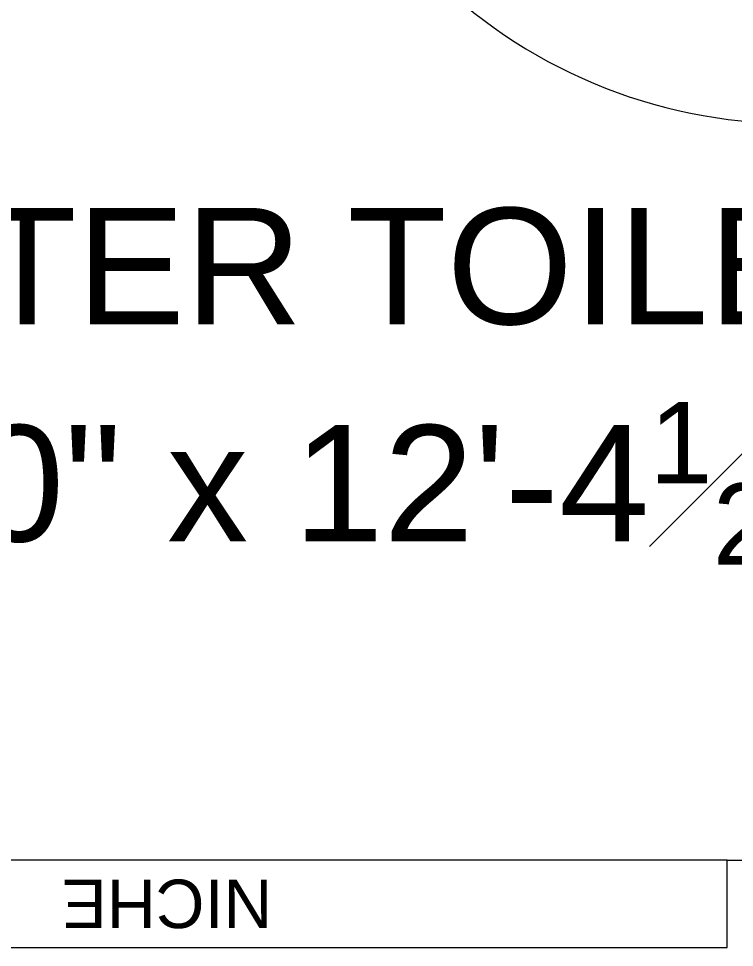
# Model space of a CAD drawing. Header units: inches. Extents: x 211391 to 214260, y -106888 to -102532.
# Drawn here: x 213246.11 to 213283.06, y -106736.4 to -106688.5 of the extents above; entities that cross this region are included whole.
import ezdxf

# ---------------------------------------------------------------- set-up
doc = ezdxf.new("R2010")
doc.units = ezdxf.units.IN
doc.header["$MEASUREMENT"] = 0
for name, color, linetype, lineweight in [('GLASS', 4, 'Continuous', 18), ('STONE', 1, 'Continuous', 18), ('TEXT', 3, 'Continuous', 9)]:
    doc.layers.add(name, color=color, linetype=linetype, lineweight=lineweight)
doc.styles.add('STYLE1', font='arial.ttf', dxfattribs={"height": 8})
doc.styles.add('style5', font='arial.ttf', dxfattribs={"height": 9})

msp = doc.modelspace()

# ---------------------------------------------------------------- linework, layer by layer
at = {"layer": 'GLASS', "ltscale": 10}
msp.add_arc((213286.05, -106667.4), 26.505, 178.9291, 270, dxfattribs=at)
at = {"layer": 'STONE'}
msp.add_line((213282.683, -106731.905), (213220.616, -106731.905), dxfattribs=at)
for points in [[(213282.683, -106736.405), (213282.683, -106731.905), (213290.238, -106731.905), (213290.238, -106722.755), (213293.388, -106722.755)], [(213220.616, -106736.405), (213282.683, -106736.405)]]:
    msp.add_lwpolyline(points, dxfattribs=at)

# ---------------------------------------------------------------- texts
at = {"layer": 'TEXT', "ltscale": 10, "insert": (213310.128, -106698.266), "char_height": 6, "attachment_point": 3, "style": 'STYLE1'}
msp.add_mtext_dynamic_manual_height_columns('\\A1;\\pxqc;MASTER TOILET\\P13\'-0" x 12\'-4{\\H0.7x;\\S1#2;}"', width=101.99422, gutter_width=35, heights=[0], dxfattribs=at)
at = {"layer": 'TEXT', "insert": (213253.773, -106735.406), "char_height": 2.5, "width": 19.60533, "attachment_point": 2, "rotation": 180, "style": 'style5'}
msp.add_mtext('\\A1;NICHE', dxfattribs=at)

doc.saveas('drawing.dxf')
